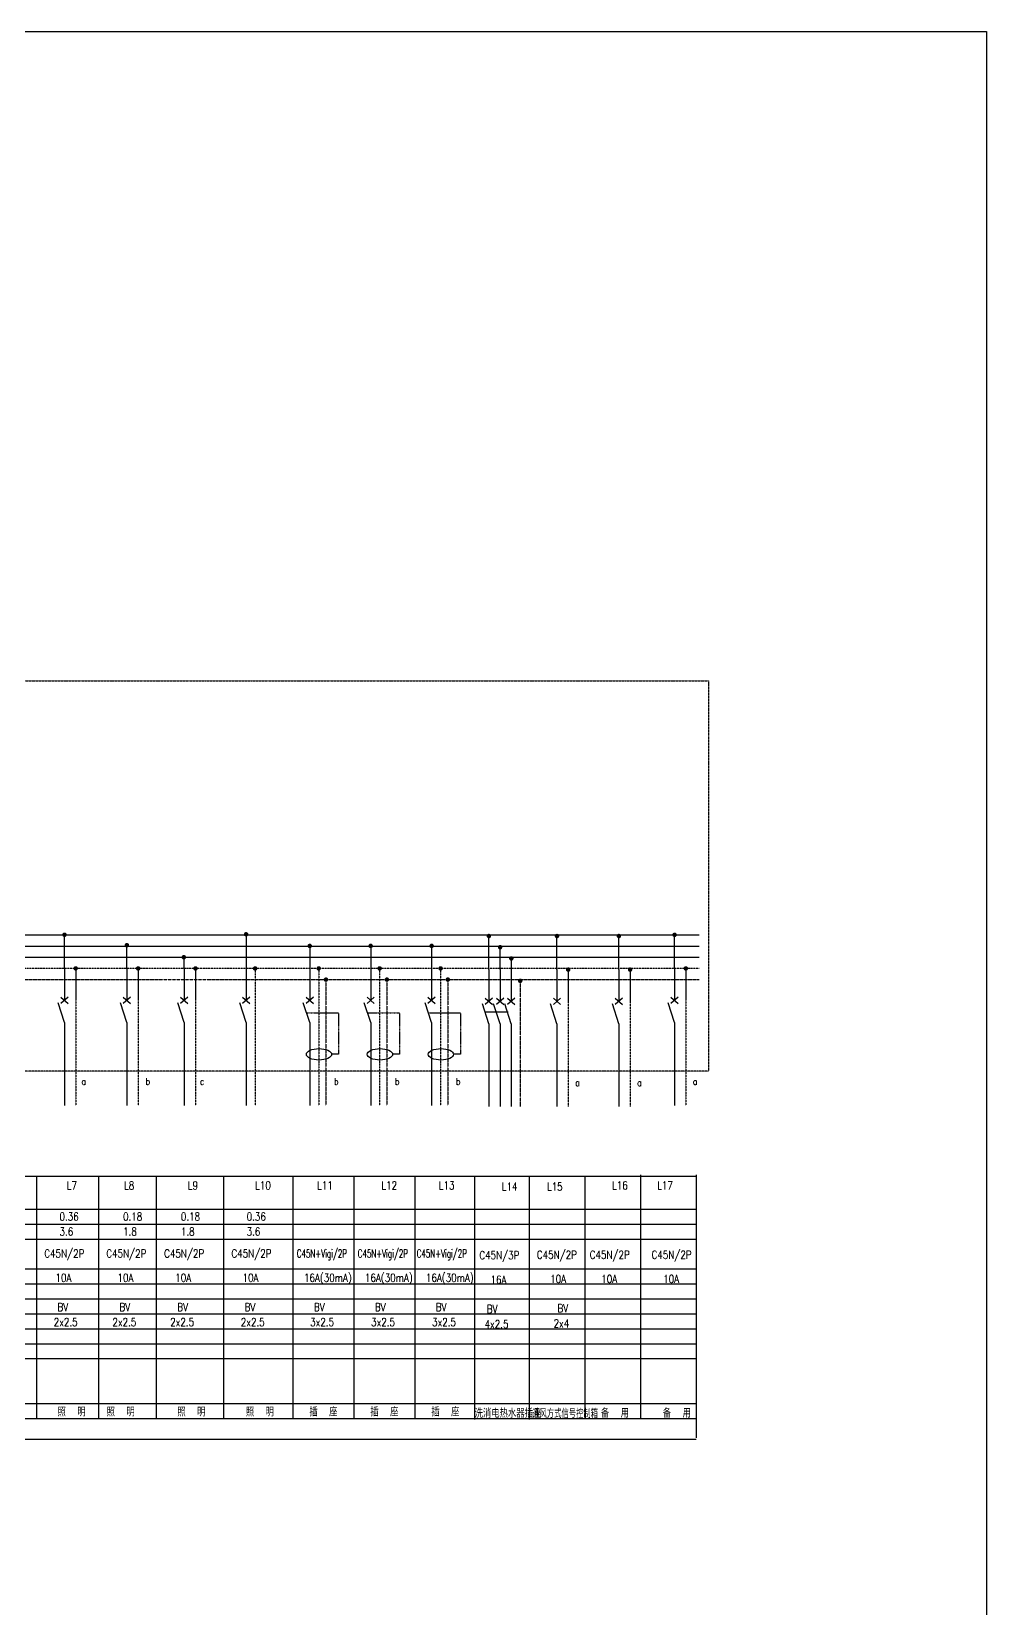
# Model space of a CAD drawing. Extents: x -170759 to 304867, y -311201 to 112352.
# Drawn here: x 80981 to 110797, y -55029 to -5775 of the extents above; entities that cross this region are included whole.
import ezdxf

# ---------------------------------------------------------------- set-up
doc = ezdxf.new("R2010")
doc.units = 0
for name, pattern in [('CENTER2', [1.125, 0.75, -0.125, 0.125, -0.125]), ('DASHDOT', [1, 0.5, -0.25, 0, -0.25]), ('DASHED', [0.75, 0.5, -0.25]), ('DASHED2', [0.375, 0.25, -0.125]), ('HIDDENX2', [0.75, 0.5, -0.25])]:
    doc.linetypes.add(name, pattern=pattern)
doc.layers.get('0').update_dxf_attribs({"linetype": 'CONTINUOUS'})
for name, color, linetype in [('DL', 7, 'CONTINUOUS'), ('导线', 1, 'CONTINUOUS'), ('标注', 7, 'CONTINUOUS')]:
    doc.layers.add(name, color=color, linetype=linetype)
doc.styles.add('HZFS', font='txt.shx', dxfattribs={"width": 0.8, "bigfont": 'msi_fsx.shx'})

# ---------------------------------------------------------------- blocks, each defined once
blk = doc.blocks.new('DL')
at = {"layer": 'DL', "color": 1}
for p, q in [((0, 0), (0, -1420)), ((-163, -1279), (163, -1562)), ((163, -1279), (-163, -1562)), ((0, -2420), (-288, -1530)), ((0, -2420), (0, -3275))]:
    blk.add_line(p, q, dxfattribs=at)

msp = doc.modelspace()

# ---------------------------------------------------------------- linework, layer by layer
msp.add_lwpolyline([(110796.55916, -5775.22087), (110796.55916, -104282.61278), (41242.13485, -104282.61278), (41242.13485, -5775.22087)], close=True)
at = {"layer": 'DL', "color": 1}
for p, q in [((52601.05967, -33987.78079), (101823.17281, -33987.78079)), ((52601.05967, -34337.7808), (101823.17281, -34337.7808)), ((82009.95278, -35037.78082), (82009.95278, -33987.78079)), ((83959.32782, -35037.78082), (83959.32782, -34337.7808)), ((87681.52375, -33987.78079), (87681.52375, -36006.88195)), ((89666.99909, -34337.7808), (89666.99909, -36006.88195)), ((91570.02829, -34337.7808), (91570.02829, -36006.88195)), ((93473.39377, -34337.7808), (93473.39377, -36006.88195)), ((95261.18585, -35076.11024), (95261.18585, -34026.11021)), ((95611.18586, -35076.11024), (95611.18586, -34376.11022)), ((97387.42122, -35076.11024), (97387.42122, -34026.11021)), ((99319.91038, -35076.11024), (99319.91038, -34026.11021)), ((101059.60453, -35037.78082), (101059.60453, -33987.78079)), ((52601.05967, -34687.78081), (101823.17281, -34687.78081)), ((85750.35114, -35037.78082), (85750.35114, -34687.78081)), ((95961.18587, -34726.11023), (95961.18587, -36045.21138)), ((82009.95278, -35037.78082), (82009.95278, -36006.88195)), ((82009.95278, -35037.78082), (82009.95278, -36006.88195)), ((82359.95279, -35037.78082), (82359.95279, -36006.88195)), ((83959.32782, -35037.78082), (83959.32782, -36006.88195)), ((83959.32782, -35037.78082), (83959.32782, -36006.88195)), ((84309.32783, -35037.78082), (84309.32783, -36006.88195)), ((85750.35114, -35037.78082), (85750.35114, -36006.88195)), ((86100.35115, -35037.78082), (86100.35115, -36006.88195)), ((87681.52375, -35037.78082), (87681.52375, -36006.88195)), ((89666.99909, -35037.78082), (89666.99909, -36006.88195)), ((91570.02829, -35037.78082), (91570.02829, -36006.88195)), ((93473.39377, -35037.78082), (93473.39377, -36006.88195)), ((95261.18585, -35076.11024), (95261.18585, -36045.21138)), ((95611.18586, -35076.11024), (95611.18586, -36045.21138)), ((95611.18586, -35076.11024), (95611.18586, -36045.21138)), ((95961.18587, -35076.11024), (95961.18587, -36045.21138)), ((97387.42122, -35076.11024), (97387.42122, -36045.21138)), ((97737.42123, -35076.11024), (97737.42123, -36045.21138)), ((99319.91038, -35076.11024), (99319.91038, -36045.21138)), ((99669.91039, -35076.11024), (99669.91039, -36045.21138)), ((101059.60453, -35037.78082), (101059.60453, -36006.88195)), ((101409.60454, -35037.78082), (101409.60454, -36006.88195)), ((95160.38585, -36388.7351), (95860.38587, -36388.7351)), ((89666.99909, -37212.38107), (89666.99909, -39316.76048)), ((91570.02829, -37212.38107), (91570.02829, -39316.76048)), ((93473.39377, -37212.38107), (93473.39377, -39316.76048)), ((95261.18585, -37291.15994), (95261.18585, -39355.0899)), ((95611.18586, -37291.15994), (95611.18586, -39355.0899)), ((95961.18587, -37250.71049), (95961.18587, -39355.0899))]:
    msp.add_line(p, q, dxfattribs=at)
at = {"layer": 'DL', "color": 1, "linetype": 'DASHDOT'}
for p, q in [((52658.87655, -35387.78083), (101823.17281, -35387.78083)), ((90172.62386, -35387.78083), (90172.62386, -39316.76048)), ((92075.65305, -35387.78083), (92075.65305, -39316.76048)), ((93979.01854, -35387.78083), (93979.01854, -39316.76048)), ((96241.18588, -35426.11025), (96241.18588, -39355.0899))]:
    msp.add_line(p, q, dxfattribs=at)
at = {"layer": 'DL', "color": 1, "linetype": 'HIDDENX2'}
for p, q in [((82359.95279, -35037.78082), (82359.95279, -39316.76048)), ((84309.32783, -35037.78082), (84309.32783, -39316.76048)), ((86100.35115, -35037.78082), (86100.35115, -39316.76048)), ((87961.52375, -35037.78082), (87961.52375, -39316.76048)), ((89946.9991, -35037.78082), (89946.9991, -39316.76048)), ((91850.02829, -35037.78082), (91850.02829, -39316.76048)), ((93753.39378, -35037.78082), (93753.39378, -39316.76048)), ((97737.42123, -35076.11024), (97737.42123, -39355.0899)), ((99669.91039, -35076.11024), (99669.91039, -39355.0899)), ((101409.60454, -35037.78082), (101409.60454, -39316.76048))]:
    msp.add_line(p, q, dxfattribs=at)
at = {"layer": 'DL'}
for p, q in [((81134.95275, -41524.22066), (81134.95275, -49091.81555)), ((83070.80812, -41524.22066), (83070.80812, -49091.81555)), ((84875.35111, -41524.22066), (84875.35111, -49091.81555)), ((86976.3875, -41524.22066), (86976.3875, -49091.81555)), ((89142.04451, -41524.22066), (89142.04451, -49091.81555)), ((91045.07371, -41524.22066), (91045.07371, -49091.81555)), ((92948.43919, -41524.22066), (92948.43919, -49091.81555)), ((94813.44698, -41562.55008), (94813.44698, -49130.14498)), ((96516.81299, -41562.55008), (96516.81299, -49130.14498)), ((98256.50713, -41524.22066), (98256.50713, -49091.81555)), ((99996.20128, -41485.89124), (99996.20128, -49091.81555)), ((101735.89543, -41485.89124), (101735.89543, -49699.14223))]:
    msp.add_line(p, q, dxfattribs=at)
at = {"layer": 'DL', "color": 1, "const_width": 70}
for points in [[(81974.95278, -33987.78079, 1), (82044.95278, -33987.78079, 1)], [(87646.52375, -33972.43707, 1), (87716.52375, -33972.43707, 1)], [(95226.18585, -34026.11021, 1), (95296.18585, -34026.11021, 1)], [(97352.42122, -34026.11021, 1), (97422.42122, -34026.11021, 1)], [(99284.91038, -34026.11021, 1), (99354.91038, -34026.11021, 1)], [(101024.60453, -33987.78079, 1), (101094.60453, -33987.78079, 1)], [(83924.32782, -34313.2808, 1), (83994.32782, -34313.2808, 1)], [(89631.99909, -34334.28771, 1), (89701.99909, -34334.28771, 1)], [(91535.02828, -34334.28771, 1), (91605.02829, -34334.28771, 1)], [(93438.39377, -34334.28771, 1), (93508.39377, -34334.28771, 1)], [(95576.18586, -34376.11022, 1), (95646.18586, -34376.11022, 1)], [(82324.95279, -35037.78082, 1), (82394.95279, -35037.78082, 1)], [(84274.32783, -35037.78082, 1), (84344.32783, -35037.78082, 1)], [(85736.35114, -34652.78081, 1), (85736.35114, -34722.78081, 1)], [(86065.35115, -35037.78082, 1), (86135.35115, -35037.78082, 1)], [(87926.52375, -35037.78082, 1), (87996.52376, -35037.78082, 1)], [(89911.9991, -35037.78082, 1), (89981.9991, -35037.78082, 1)], [(91815.02829, -35037.78082, 1), (91885.02829, -35037.78082, 1)], [(93718.39378, -35037.78082, 1), (93788.39378, -35037.78082, 1)], [(95926.18587, -34726.11023, 1), (95996.18587, -34726.11023, 1)], [(101374.60454, -35037.78082, 1), (101444.60454, -35037.78082, 1)], [(90137.62386, -35387.78083, 1), (90207.62386, -35387.78083, 1)], [(92040.65305, -35387.78083, 1), (92110.65305, -35387.78083, 1)], [(93944.01854, -35387.78083, 1), (94014.01854, -35387.78083, 1)], [(96206.18588, -35426.11025, 1), (96276.18588, -35426.11025, 1)], [(97702.42123, -35076.11024, 1), (97772.42123, -35076.11024, 1)], [(99634.91039, -35076.11024, 1), (99704.91039, -35076.11024, 1)]]:
    msp.add_lwpolyline(points, format="xyb", close=True, dxfattribs=at)
at = {"layer": '导线', "linetype": 'DASHED'}
msp.add_line((52651.7329, -35028.62454), (101823.17281, -35028.62454), dxfattribs=at)
at = {"layer": '导线'}
for p, q in [((82009.95278, -36732.0305), (82009.95278, -39316.76048)), ((83959.32782, -36732.0305), (83959.32782, -39316.76048)), ((85750.35114, -36732.0305), (85750.35114, -39316.76048)), ((87681.52375, -36732.0305), (87681.52375, -39316.76048)), ((97387.42122, -36770.35993), (97387.42122, -39355.0899)), ((99319.91038, -36770.35993), (99319.91038, -39355.0899)), ((101059.60453, -36732.0305), (101059.60453, -39316.76048))]:
    msp.add_line(p, q, dxfattribs=at)
at = {"layer": '标注', "linetype": 'DASHED2', "ltscale": 10}
for p, q in [((50435.88989, -26055.48799), (102115.20176, -26055.48799)), ((102115.20176, -26055.48799), (102115.20176, -38242.34813)), ((102115.20176, -38242.34813), (65351.71539, -38242.34813))]:
    msp.add_line(p, q, dxfattribs=at)
at = {"layer": '标注', "linetype": 'CENTER2'}
for p, q in [((89566.19909, -36420.40568), (90567.32034, -36420.40568)), ((90567.32034, -36420.40568), (90567.32034, -37715.95241)), ((91469.22828, -36420.40568), (92470.34954, -36420.40568)), ((92470.34954, -36420.40568), (92470.34954, -37715.95241)), ((93372.59377, -36420.40568), (94373.71502, -36420.40568)), ((94373.71502, -36420.40568), (94373.71502, -37715.95241))]:
    msp.add_line(p, q, dxfattribs=at)
at = {"layer": '标注', "linetype": 'Continuous'}
for p, q in [((90567.32034, -37715.95241), (90351.24763, -37715.95241)), ((92470.34954, -37715.95241), (92254.27683, -37715.95241)), ((94373.71502, -37715.95241), (94157.64231, -37715.95241))]:
    msp.add_line(p, q, dxfattribs=at)
at = {"layer": '标注'}
for p, q in [((49920.69406, -41524.22066), (101735.89543, -41524.22066)), ((49920.69406, -42558.48204), (101735.89543, -42558.48204)), ((49920.69406, -43025.14872), (101735.89543, -43025.14872)), ((49920.69406, -43491.8154), (101735.89543, -43491.8154)), ((51121.77742, -44425.14876), (101735.89543, -44425.14876)), ((49920.69406, -44891.81544), (101735.89543, -44891.81544)), ((49920.69406, -45358.48212), (101735.89543, -45358.48212)), ((49920.69406, -46291.81548), (101735.89543, -46291.81548)), ((51121.77742, -45825.1488), (101735.89543, -45825.1488)), ((51121.77742, -46758.48216), (101735.89543, -46758.48216)), ((49920.69406, -47225.14884), (101735.89543, -47225.14884)), ((49920.69406, -48625.14887), (101735.89543, -48625.14887)), ((49920.69406, -49091.81555), (101735.89543, -49091.81555)), ((49920.69406, -49737.47166), (101735.89543, -49737.47166))]:
    msp.add_line(p, q, dxfattribs=at)
at = {"layer": '标注', "linetype": 'Continuous'}
for centre in [(89956.9132, -37720.56356), (91859.9424, -37720.56356), (93763.30788, -37720.56356)]:
    msp.add_ellipse(centre, major_axis=(394.46581, 0), ratio=0.4529657829, dxfattribs=at)

# ---------------------------------------------------------------- block references
at = {"layer": 'DL', "color": 1, "xscale": 0.7000000195985194, "yscale": 0.7000000195985194, "zscale": 0.7000000196000005}
for p in [(82009.95278, -35037.78082), (83959.32782, -35037.78082), (85750.35114, -35037.78082), (87681.52375, -35037.78082), (89666.99909, -35037.78082), (91570.02829, -35037.78082), (93473.39377, -35037.78082), (95261.18585, -35076.11024), (95611.18586, -35076.11024), (95961.18587, -35076.11024), (97387.42122, -35076.11024), (99319.91038, -35076.11024), (101059.60453, -35037.78082)]:
    msp.add_blockref('DL', p, dxfattribs=at)

# ---------------------------------------------------------------- texts
at = {"layer": 'DL', "linetype": 'DASHED', "style": 'HZFS', "width": 0.8}
for s, p in [('a', (82543.02538, -38674.20433)), ('b', (84545.64491, -38674.20433)), ('c', (86243.18999, -38674.20433)), ('b', (90428.13195, -38674.20433)), ('b', (92331.16114, -38674.20433)), ('b', (94234.52663, -38674.20433)), ('a', (97960.73225, -38712.53375)), ('a', (99893.22141, -38712.53375)), ('a', (101632.91556, -38674.20433))]:
    msp.add_text(s, height=210.00001, dxfattribs=at).set_placement(p)
at = {"layer": 'DL', "style": 'HZFS'}
for s, width, p in [('L7', 0.8, (82081.12589, -41940.99192)), ('L8', 0.8, (83870.79861, -41940.99192)), ('L9', 0.8, (85862.97127, -41940.99192)), ('L10', 0.8, (87964.00304, -41940.99192)), ('L11', 0.8, (89899.42083, -41940.99192)), ('L12', 0.8, (91905.44371, -41940.99192)), ('L13', 0.8, (93698.35556, -41940.99192)), ('L14', 0.8, (95666.12199, -41979.32135)), ('L15', 0.8, (97074.9046, -41979.32135)), ('L16', 0.8, (99109.18214, -41940.99192)), ('L17', 0.8, (100517.96475, -41940.99192)), ('0.36', 0.8, (81855.0041, -42914.90371)), ('0.18', 0.8, (83839.01809, -42914.90371)), ('0.18', 0.8, (85643.56109, -42914.90371)), ('0.36', 0.8, (87696.43885, -42914.90371)), ('3.6', 0.8, (81855.0041, -43381.57039)), ('1.8', 0.8, (83839.01809, -43381.57039)), ('1.8', 0.8, (85643.56109, -43381.57039)), ('3.6', 0.8, (87696.43885, -43381.57039)), ('C45N/2P', 0.8, (81379.98298, -44067.63579)), ('C45N/2P', 0.8, (83315.83834, -44067.63579)), ('C45N/2P', 0.8, (85120.38134, -44067.63579)), ('C45N/2P', 0.8, (87221.41772, -44067.63579)), ('C45N+Vigi/2P', 0.65, (89263.95511, -44067.63579)), ('C45N+Vigi/2P', 0.65, (91166.9843, -44067.63579)), ('C45N+Vigi/2P', 0.65, (93007.46663, -44067.63579)), ('C45N/3P', 0.8, (94963.01894, -44122.57689)), ('C45N/2P', 0.8, (96759.18136, -44105.96521)), ('C45N/2P', 0.8, (98408.45167, -44105.96521)), ('C45N/2P', 0.8, (100340.94084, -44105.96521)), ('10A', 0.8, (81727.83906, -44823.78199)), ('10A', 0.8, (83663.69443, -44823.78199)), ('10A', 0.8, (85468.23742, -44823.78199)), ('10A', 0.8, (87569.27381, -44823.78199)), ('16A(30mA)', 0.8, (89488.69009, -44823.78199)), ('16A(30mA)', 0.8, (91391.71928, -44823.78199)), ('16A(30mA)', 0.8, (93295.08477, -44823.78199)), ('16A', 0.8, (95310.87709, -44884.79881)), ('10A', 0.8, (97173.50766, -44862.11141)), ('10A', 0.8, (98770.00501, -44862.11141)), ('10A', 0.8, (100702.49417, -44862.11141)), ('BV', 0.8, (81792.55548, -45739.4537)), ('BV', 0.8, (83728.41085, -45739.4537)), ('BV', 0.8, (85532.95384, -45739.4537)), ('BV', 0.8, (87633.99023, -45739.4537)), ('BV', 0.8, (89799.64724, -45739.4537)), ('BV', 0.8, (91702.67644, -45739.4537)), ('BV', 0.8, (93606.04192, -45739.4537)), ('BV', 0.8, (95198.29802, -45800.47052)), ('BV', 0.8, (97403.4051, -45777.78312)), ('2x2.5', 0.8, (81674.04214, -46210.79551)), ('2x2.5', 0.8, (83506.86598, -46210.79551)), ('2x2.5', 0.8, (85311.40898, -46210.79551)), ('2x2.5', 0.8, (87515.47689, -46210.79551)), ('3x2.5', 0.8, (89681.1339, -46210.79551)), ('3x2.5', 0.8, (91584.1631, -46210.79551)), ('3x2.5', 0.8, (93487.52858, -46210.79551)), ('4x2.5', 0.8, (95126.16528, -46271.81233)), ('2x4', 0.8, (97282.031, -46249.12493)), ('插  座', 0.8, (89657.07185, -49026.56067)), ('插  座', 0.8, (91560.10104, -49026.56067)), ('插  座', 0.8, (93463.46653, -49026.56067)), ('照  明', 0.8, (81794.08544, -49026.56067)), ('照  明', 0.8, (83326.4504, -49026.56067)), ('照  明', 0.8, (85534.4838, -49026.56067)), ('照  明', 0.8, (87671.90384, -49026.56067)), ('洗消电热水器插座', 0.8, (94816.07417, -49069.63786)), ('通风方式信号控制箱', 0.7, (96618.88011, -49077.35793)), ('备  用', 0.8, (98759.53764, -49065.47343)), ('备  用', 0.8, (100692.02681, -49065.47343))]:
    msp.add_text(s, height=250.000007, dxfattribs=dict(at, width=width)).set_placement(p)

doc.saveas('drawing.dxf')
